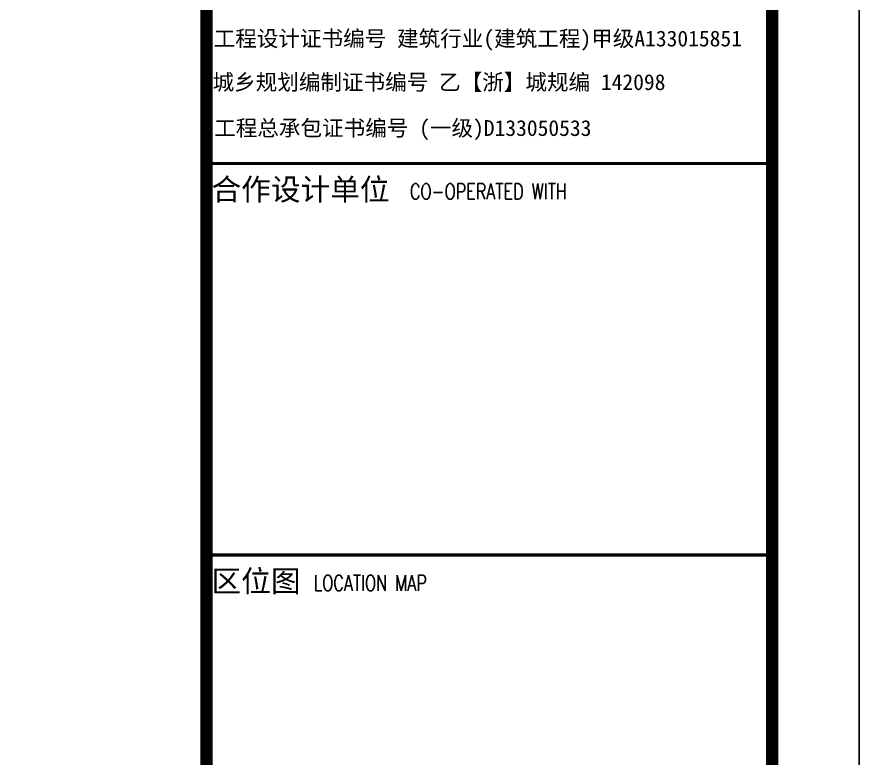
# Model space of a CAD drawing. Extents: x -138012 to 2129925, y -311560 to 0.
# Drawn here: x 1235533 to 1245214, y -151499 to -142980 of the extents above; entities that cross this region are included whole.
import ezdxf

# ---------------------------------------------------------------- set-up
doc = ezdxf.new("R2010")
doc.units = 0
doc.header["$LTSCALE"] = 1000
doc.header["$MEASUREMENT"] = 0
for name, color, linetype in [('PUB_TITLE', 4, 'CONTINUOUS'), ('TEXT', 7, 'CONTINUOUS'), ('图框', 4, 'CONTINUOUS')]:
    doc.layers.add(name, color=color, linetype=linetype)
doc.styles.add('iIcon2', font='')
doc.styles.add('MIMI-TKWZ', font='romanc.shx', dxfattribs={"width": 0.75, "oblique": 15, "bigfont": 'bigfont.shx'})
doc.styles.get('iIcon2').set_extended_font_data('SimSun')

# ---------------------------------------------------------------- blocks, each defined once
blk = doc.blocks.new('65464563')
at = {"layer": '图框', "const_width": 140}
blk.add_lwpolyline([(1026037.3, 37637.7), (1019537.3, 37637.7), (1019537.3, -44462.3), (1026037.3, -44462.3)], close=True, dxfattribs=at)
at = {"layer": '图框', "const_width": 35}
for points in [[(1019537.3, 28737.7), (1026037.3, 28737.7)], [(1019537.3, 24237.7), (1026037.3, 24237.7)]]:
    blk.add_lwpolyline(points, dxfattribs=at)
at = {"layer": '图框', "style": 'iIcon2'}
for s, height, p in [('工程设计证书编号 建筑行业(建筑工程)甲级A133015851', 181.8, (1019619, 30081.8)), ('城乡规划编制证书编号 乙【浙】城规编 142098', 181.8, (1019606.2, 29580.9)), ('工程总承包证书编号 (一级)D133050533', 181.8, (1019625, 29053.2)), ('合作设计单位', 250, (1019594.7, 28313.9)), ('区位图 ', 250, (1019594.7, 23813.9))]:
    blk.add_text(s, height=height, dxfattribs=at).set_placement(p)
at = {"layer": '图框', "style": 'MIMI-TKWZ', "width": 0.75}
for s, p in [('CO-OPERATED WITH', (1021874.3, 28325.3)), ('LOCATION MAP', (1020769, 23825.3))]:
    blk.add_text(s, height=180, dxfattribs=at).set_placement(p)

msp = doc.modelspace()

# ---------------------------------------------------------------- linework, layer by layer
at = {"layer": 'PUB_TITLE'}
msp.add_lwpolyline([(1096513.799, -218864.466), (1245213.799, -218864.466), (1245213.799, -134764.466), (1096513.799, -134764.466)], close=True, dxfattribs=at)
at = {"layer": 'PUB_TITLE', "const_width": 100}
msp.add_lwpolyline([(1099013.799, -217864.466), (1244213.799, -217864.466), (1244213.799, -135764.466), (1099013.799, -135764.466)], close=True, dxfattribs=at)

# ---------------------------------------------------------------- block references
at = {"layer": 'TEXT'}
msp.add_blockref('65464563', (218176.456, -173402.167), dxfattribs=at)

doc.saveas('drawing.dxf')
